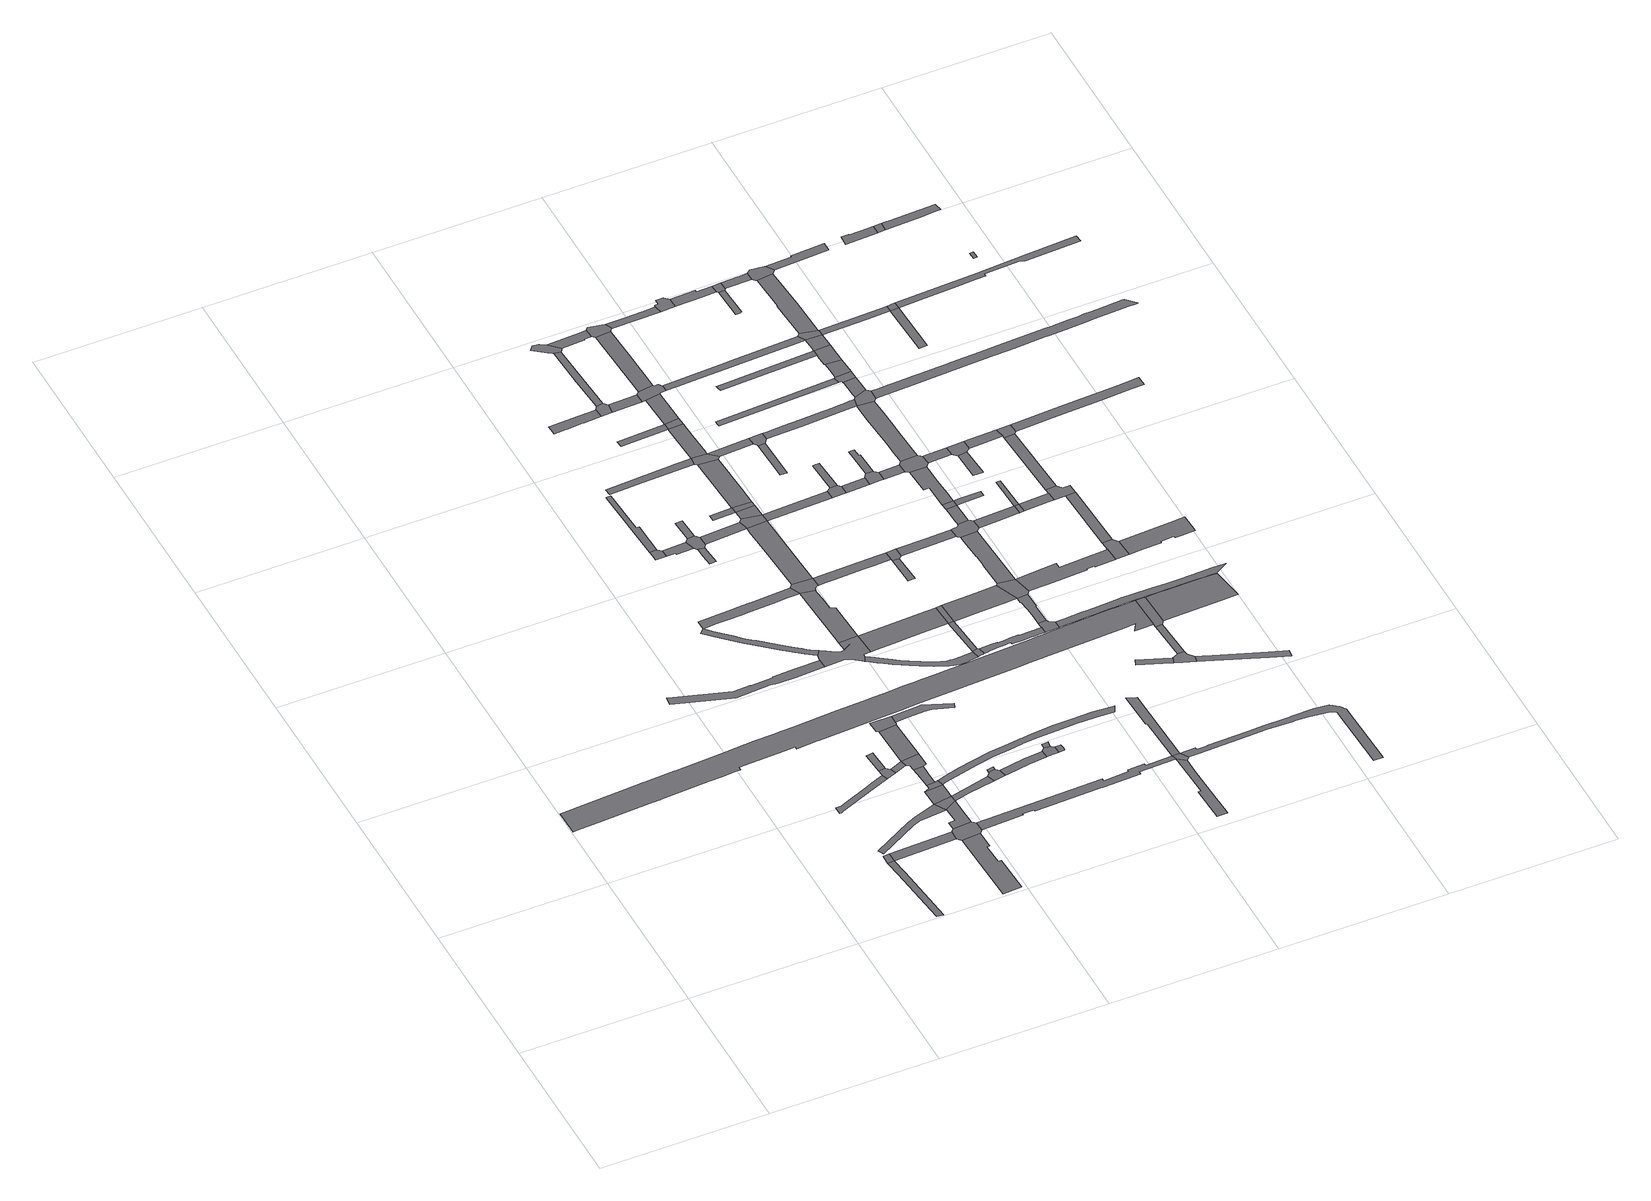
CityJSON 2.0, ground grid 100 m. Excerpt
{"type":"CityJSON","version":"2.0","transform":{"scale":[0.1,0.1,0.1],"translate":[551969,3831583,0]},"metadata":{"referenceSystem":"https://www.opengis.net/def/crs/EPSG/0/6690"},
"CityObjects":{
"road1":{"type":"Road","attributes":{"RoadStructureAttribute.sectionType":"1"},"geometry":[{"type":"MultiSurface","lod":"1","boundaries":[[[0,1,2,3,4,5,6]]]}]},
"road2":{"type":"Road","geometry":[{"type":"MultiSurface","lod":"1","boundaries":[[[7,8,2,1]]]}]},
"road3":{"type":"Road","attributes":{"RoadStructureAttribute.sectionType":"1"},"geometry":[{"type":"MultiSurface","lod":"1","boundaries":[[[9,7,1,10]]]}]},
"road4":{"type":"Road","attributes":{"RoadStructureAttribute.sectionType":"1"},"geometry":[{"type":"MultiSurface","lod":"1","boundaries":[[[11,12,13,14,15,16,17,18,19,20,21,22]]]}]},
"road5":{"type":"Road","attributes":{"RoadStructureAttribute.sectionType":"1"},"geometry":[{"type":"MultiSurface","lod":"1","boundaries":[[[23,24,25,26,27,28,29,30,31,32,33,34,35,36,37]]]}]},
"road6":{"type":"Road","attributes":{"RoadStructureAttribute.sectionType":"1"},"geometry":[{"type":"MultiSurface","lod":"1","boundaries":[[[38,39,40,41,42,43,44,45,46,47,48,49,50,51,52,53,54]]]}]},
"road7":{"type":"Road","attributes":{"RoadStructureAttribute.sectionType":"1"},"geometry":[{"type":"MultiSurface","lod":"1","boundaries":[[[55,56,57,58,59,60,61,62]]]}]},
"road8":{"type":"Road","geometry":[{"type":"MultiSurface","lod":"1","boundaries":[[[63,64,65,66,11,22,67,68]]]}]},
"road9":{"type":"Road","geometry":[{"type":"MultiSurface","lod":"1","boundaries":[[[69,70,71,72,9,10,73,74,60,59,75,76,77]]]}]},
"road10":{"type":"Road","geometry":[{"type":"MultiSurface","lod":"1","boundaries":[[[78,79,80,65,64]]]}]},
"road11":{"type":"Road","attributes":{"RoadStructureAttribute.sectionType":"1"},"geometry":[{"type":"MultiSurface","lod":"1","boundaries":[[[81,82,37,83,84,85,86,70,69]]]}]},
"road12":{"type":"Road","geometry":[{"type":"MultiSurface","lod":"1","boundaries":[[[87,23,37,82]]]}]},
"road13":{"type":"Road","attributes":{"RoadStructureAttribute.sectionType":"1"},"geometry":[{"type":"MultiSurface","lod":"1","boundaries":[[[88,68,67,89]]]}]},
"road14":{"type":"Road","attributes":{"RoadStructureAttribute.sectionType":"1"},"geometry":[{"type":"MultiSurface","lod":"1","boundaries":[[[90,91,92,93,23,87]]]}]},
"road15":{"type":"Road","geometry":[{"type":"MultiSurface","lod":"1","boundaries":[[[94,95,96,97,98,92,91]]]}]},
"road16":{"type":"Road","attributes":{"RoadStructureAttribute.sectionType":"1"},"geometry":[{"type":"MultiSurface","lod":"1","boundaries":[[[99,100,101,102,97,96]]]}]},
"road17":{"type":"Road","geometry":[{"type":"MultiSurface","lod":"1","boundaries":[[[103,104,105,88,89,106,107,101,100]]]}]},
"road18":{"type":"Road","attributes":{"function":"3","RoadStructureAttribute.sectionType":"1"},"geometry":[{"type":"MultiSurface","lod":"1","boundaries":[[[108,109,110,111,112,113,114,115,116,117,118,119,120,121,122,123,124,125,126,127,128,129,130,131,132,133,134,135,136,137,138,139,140,141,142,143,144,145,146,147,148,149,150,151,152,153,154,155,156,157,158,159,160,161,162,163,164,165,166,167,168,169,170,171,172,173,174,175,176,177,178,179,180,181,182,183,184,185,186,187,188,189,190,191,192]]]}]},
"road19":{"type":"Road","attributes":{"RoadStructureAttribute.sectionType":"1"},"geometry":[{"type":"MultiSurface","lod":"1","boundaries":[[[193,194,195,196,197,198,199,200,201,202,203,204,205,206,207,208,209,210,211,212,213,214,215,216,217]]]}]},
"road20":{"type":"Road","attributes":{"RoadStructureAttribute.sectionType":"1"},"geometry":[{"type":"MultiSurface","lod":"1","boundaries":[[[218,219,88,105]]]}]},
"road21":{"type":"Road","geometry":[{"type":"MultiSurface","lod":"1","boundaries":[[[220,221,222,219,218,223,224,225]]]}]},
"road22":{"type":"Road","geometry":[{"type":"MultiSurface","lod":"1","boundaries":[[[226,227,228,229,230,231]]]}]},
"road23":{"type":"Road","attributes":{"RoadStructureAttribute.sectionType":"1"},"geometry":[{"type":"MultiSurface","lod":"1","boundaries":[[[232,233,87,82,234,235,236]]]}]},
"road24":{"type":"Road","attributes":{"RoadStructureAttribute.sectionType":"1"},"geometry":[{"type":"MultiSurface","lod":"1","boundaries":[[[237,238,239,240,241,227,226]]]}]},
"road25":{"type":"Road","attributes":{"RoadStructureAttribute.sectionType":"1"},"geometry":[{"type":"MultiSurface","lod":"1","boundaries":[[[242,243,244,245,246,247,209,248,249,250,251,252,253,254,255]]]}]},
"road26":{"type":"Road","attributes":{"RoadStructureAttribute.sectionType":"1"},"geometry":[{"type":"MultiSurface","lod":"1","boundaries":[[[256,231,230,257,258,259,260,261]]]}]},
"road27":{"type":"Road","attributes":{"RoadStructureAttribute.sectionType":"1"},"geometry":[{"type":"MultiSurface","lod":"1","boundaries":[[[262,263,264,232,236,265,266]]]}]},
"road28":{"type":"Road","geometry":[{"type":"MultiSurface","lod":"1","boundaries":[[[267,268,269,263,262]]]}]},
"road29":{"type":"Road","geometry":[{"type":"MultiSurface","lod":"1","boundaries":[[[270,271,272,273,274,275,276]]]}]},
"road30":{"type":"Road","geometry":[{"type":"MultiSurface","lod":"1","boundaries":[[[277,278,279,280,281,282,283,284,285,286,217,216,54,53,287,288,289,290,291,292,293]]]}]},
"road31":{"type":"Road","geometry":[{"type":"MultiSurface","lod":"1","boundaries":[[[294,295,256,261,270,276,296,297]]]}]},
"road32":{"type":"Road","attributes":{"RoadStructureAttribute.sectionType":"1"},"geometry":[{"type":"MultiSurface","lod":"1","boundaries":[[[298,299,300,301,302,303,304,305,225,224]]]}]},
"road33":{"type":"Road","geometry":[{"type":"MultiSurface","lod":"1","boundaries":[[[306,307,295,294]]]}]},
"road34":{"type":"Road","attributes":{"RoadStructureAttribute.sectionType":"1"},"geometry":[{"type":"MultiSurface","lod":"1","boundaries":[[[308,309,266,265,310,311,312]]]}]},
"road35":{"type":"Road","attributes":{"RoadStructureAttribute.sectionType":"1"},"geometry":[{"type":"MultiSurface","lod":"1","boundaries":[[[255,313,314,278,277,315,316,317,318,319,320,321,322,323,324]]]}]},
"road36":{"type":"Road","attributes":{"RoadStructureAttribute.sectionType":"1"},"geometry":[{"type":"MultiSurface","lod":"1","boundaries":[[[325,297,296,326]]]}]},
"road37":{"type":"Road","attributes":{"RoadStructureAttribute.sectionType":"1"},"geometry":[{"type":"MultiSurface","lod":"1","boundaries":[[[327,328,329,330,331,332,333,334,335,336,337]]]}]},
"road38":{"type":"Road","attributes":{"RoadStructureAttribute.sectionType":"1"},"geometry":[{"type":"MultiSurface","lod":"1","boundaries":[[[338,339,340,341,342,343,344,345,346,347,348]]]}]},
"road39":{"type":"Road","attributes":{"RoadStructureAttribute.sectionType":"1"},"geometry":[{"type":"MultiSurface","lod":"1","boundaries":[[[349,350,351,352,353,354,355,356,77,76,357,358,359,360,361,362,363,364,365,366,367]]]}]},
"road40":{"type":"Road","geometry":[{"type":"MultiSurface","lod":"1","boundaries":[[[368,369,242,255,324,370,371,372,373,374,375,376,377,378,379,380,381,382,383,384]]]}]},
"road41":{"type":"Road","attributes":{"RoadStructureAttribute.sectionType":"1"},"geometry":[{"type":"MultiSurface","lod":"1","boundaries":[[[385,386,387,388,389,390,391,392,393,394,395,396,397,398,399,400,401,402,403,404,405,406,407,408,409,410,411,412,413,414,415,416,417,418,419,94,91]]]}]},
"road42":{"type":"Road","geometry":[{"type":"MultiSurface","lod":"1","boundaries":[[[420,421,422,423]]]}]},
"road43":{"type":"Road","attributes":{"RoadStructureAttribute.sectionType":"1"},"geometry":[{"type":"MultiSurface","lod":"1","boundaries":[[[424,425,426,427,428,326,429,430,431,432,433,368,384]]]}]},
"road44":{"type":"Road","attributes":{"RoadStructureAttribute.sectionType":"1"},"geometry":[{"type":"MultiSurface","lod":"1","boundaries":[[[434,435,436,437,438,439,440,441,442,443,444,445,446,447,448,449,450,451,452,453,454,455,456,457,458,459,291,290,460,461,462,463,464,465,466,467,468,469,470,471,472,473,474,475,476,477,478,479,480,481,482,483,484,485,486,487,488,489]]]}]},
"road45":{"type":"Road","attributes":{"RoadStructureAttribute.sectionType":"1"},"geometry":[{"type":"MultiSurface","lod":"1","boundaries":[[[490,308,312,491,492,493,494,495]]]}]},
"road46":{"type":"Road","geometry":[{"type":"MultiSurface","lod":"1","boundaries":[[[496,497,498,499,500,490,495]]]}]},
"road47":{"type":"Road","geometry":[{"type":"MultiSurface","lod":"1","boundaries":[[[501,502,327,337,503,504]]]}]},
"road48":{"type":"Road","geometry":[{"type":"MultiSurface","lod":"1","boundaries":[[[505,325,326,428,506,507]]]}]},
"road49":{"type":"Road","attributes":{"RoadStructureAttribute.sectionType":"1"},"geometry":[{"type":"MultiSurface","lod":"1","boundaries":[[[508,509,510,493,492]]]}]},
"road50":{"type":"Road","attributes":{"RoadStructureAttribute.sectionType":"1"},"geometry":[{"type":"MultiSurface","lod":"1","boundaries":[[[511,512,513,514]]]}]},
"road51":{"type":"Road","attributes":{"RoadStructureAttribute.sectionType":"1"},"geometry":[{"type":"MultiSurface","lod":"1","boundaries":[[[515,516,517,518,277,293,519,520,521,522,523]]]}]},
"road52":{"type":"Road","attributes":{"RoadStructureAttribute.sectionType":"1"},"geometry":[{"type":"MultiSurface","lod":"1","boundaries":[[[524,423,505,507]]]}]},
"road53":{"type":"Road","geometry":[{"type":"MultiSurface","lod":"1","boundaries":[[[420,423,524,525]]]}]},
"road54":{"type":"Road","attributes":{"RoadStructureAttribute.sectionType":"1"},"geometry":[{"type":"MultiSurface","lod":"1","boundaries":[[[526,527,528,529,502,501,530,531,532]]]}]},
"road55":{"type":"Road","attributes":{"RoadStructureAttribute.sectionType":"1"},"geometry":[{"type":"MultiSurface","lod":"1","boundaries":[[[533,420,525,534,535]]]}]},
"road56":{"type":"Road","geometry":[{"type":"MultiSurface","lod":"1","boundaries":[[[536,537,538,539,526,532,540,541,542,543,544]]]}]},
"road57":{"type":"Road","attributes":{"RoadStructureAttribute.sectionType":"1"},"geometry":[{"type":"MultiSurface","lod":"1","boundaries":[[[545,504,503,546,547]]]}]},
"road58":{"type":"Road","attributes":{"RoadStructureAttribute.sectionType":"1"},"geometry":[{"type":"MultiSurface","lod":"1","boundaries":[[[548,549,384,383,550,551,552,553,554,555,556,557,558,559,560]]]}]},
"road59":{"type":"Road","geometry":[{"type":"MultiSurface","lod":"1","boundaries":[[[338,348,533,535,561,562,563]]]}]},
"road60":{"type":"Road","attributes":{"RoadStructureAttribute.sectionType":"1"},"geometry":[{"type":"MultiSurface","lod":"1","boundaries":[[[564,565,566,514,567,338,563]]]}]},
"road61":{"type":"Road","geometry":[{"type":"MultiSurface","lod":"1","boundaries":[[[568,569,570,489,488,571,572,573,574,575]]]}]},
"road62":{"type":"Road","geometry":[{"type":"MultiSurface","lod":"1","boundaries":[[[576,511,514,566]]]}]},
"road63":{"type":"Road","attributes":{"RoadStructureAttribute.sectionType":"1"},"geometry":[{"type":"MultiSurface","lod":"1","boundaries":[[[577,578,570,569]]]}]},
"road64":{"type":"Road","attributes":{"RoadStructureAttribute.sectionType":"1"},"geometry":[{"type":"MultiSurface","lod":"1","boundaries":[[[579,580,542,541,581,582,583,584,585]]]}]},
"road65":{"type":"Road","attributes":{"RoadStructureAttribute.sectionType":"1"},"geometry":[{"type":"MultiSurface","lod":"1","boundaries":[[[586,587,511,576]]]}]},
"road66":{"type":"Road","attributes":{"RoadStructureAttribute.sectionType":"1"},"geometry":[{"type":"MultiSurface","lod":"1","boundaries":[[[588,589,506,428,590]]]}]},
"road67":{"type":"Road","geometry":[{"type":"MultiSurface","lod":"1","boundaries":[[[591,515,523,578,577]]]}]},
"road68":{"type":"Road","geometry":[{"type":"MultiSurface","lod":"1","boundaries":[[[592,593,594,595,596,597,545,547,587,586,598,599,600,601]]]}]},
"road69":{"type":"Road","attributes":{"RoadStructureAttribute.sectionType":"1"},"geometry":[{"type":"MultiSurface","lod":"1","boundaries":[[[602,603,604,605,563,562,606,607,608]]]}]},
"road70":{"type":"Road","attributes":{"RoadStructureAttribute.sectionType":"1"},"geometry":[{"type":"MultiSurface","lod":"1","boundaries":[[[609,610,611,612,613,596,595]]]}]},
"road71":{"type":"Road","geometry":[{"type":"MultiSurface","lod":"1","boundaries":[[[614,615,616,617,618,619,620]]]}]},
"road72":{"type":"Road","attributes":{"RoadStructureAttribute.sectionType":"1"},"geometry":[{"type":"MultiSurface","lod":"1","boundaries":[[[366,621,622,623,624,625,626,627,628,629,630,631]]]}]},
"road73":{"type":"Road","geometry":[{"type":"MultiSurface","lod":"1","boundaries":[[[632,548,560,614,620,633]]]}]},
"road74":{"type":"Road","attributes":{"RoadStructureAttribute.sectionType":"1"},"geometry":[{"type":"MultiSurface","lod":"1","boundaries":[[[634,635,636,637,638,639,640,641,575,574,642,643,644,645,646,647,648,649,650,651,652,653,654,655,656,657,658,659,660,661]]]}]},
"road75":{"type":"Road","geometry":[{"type":"MultiSurface","lod":"1","boundaries":[[[662,663,579,585,613,612,664,665,666,667,668]]]}]},
"road76":{"type":"Road","attributes":{"RoadStructureAttribute.sectionType":"1"},"geometry":[{"type":"MultiSurface","lod":"1","boundaries":[[[669,670,671,672,673,674]]]}]},
"road77":{"type":"Road","geometry":[{"type":"MultiSurface","lod":"1","boundaries":[[[675,367,366,631,676]]]}]},
"road78":{"type":"Road","geometry":[{"type":"MultiSurface","lod":"1","boundaries":[[[677,678,602,608,679,674,673,680]]]}]},
"road79":{"type":"Road","attributes":{"RoadStructureAttribute.sectionType":"1"},"geometry":[{"type":"MultiSurface","lod":"1","boundaries":[[[681,682,591,577,683,684,685,686,687,688,689]]]}]},
"road80":{"type":"Road","geometry":[{"type":"MultiSurface","lod":"1","boundaries":[[[690,691,588,590,692,693,694]]]}]},
"road81":{"type":"Road","attributes":{"RoadStructureAttribute.sectionType":"1"},"geometry":[{"type":"MultiSurface","lod":"1","boundaries":[[[695,696,697,698,699,367,675]]]}]},
"road82":{"type":"Road","geometry":[{"type":"MultiSurface","lod":"1","boundaries":[[[700,701,702,691,690]]]}]},
"road83":{"type":"Road","attributes":{"RoadStructureAttribute.sectionType":"1"},"geometry":[{"type":"MultiSurface","lod":"1","boundaries":[[[703,704,705,632,633,706]]]}]},
"road84":{"type":"Road","attributes":{"RoadStructureAttribute.sectionType":"1"},"geometry":[{"type":"MultiSurface","lod":"1","boundaries":[[[707,694,693,708]]]}]},
"road85":{"type":"Road","attributes":{"RoadStructureAttribute.sectionType":"1"},"geometry":[{"type":"MultiSurface","lod":"1","boundaries":[[[709,710,711,712,668,667,713]]]}]},
"road86":{"type":"Road","geometry":[{"type":"MultiSurface","lod":"1","boundaries":[[[714,715,716,717,718,719,661,660,720,721,722,723]]]}]},
"road87":{"type":"Road","attributes":{"RoadStructureAttribute.sectionType":"1"},"geometry":[{"type":"MultiSurface","lod":"1","boundaries":[[[724,725,726,689,727,728,729,730,731,718,717]]]}]},
"road88":{"type":"Road","geometry":[{"type":"MultiSurface","lod":"1","boundaries":[[[732,733,681,689,726,734,735,736,737]]]}]},
"road89":{"type":"Road","geometry":[{"type":"MultiSurface","lod":"1","boundaries":[[[738,707,708,739,740,741,742,743]]]}]},
"road90":{"type":"Road","attributes":{"RoadStructureAttribute.sectionType":"1"},"geometry":[{"type":"MultiSurface","lod":"1","boundaries":[[[744,745,746,747,748]]]}]},
"road91":{"type":"Road","attributes":{"RoadStructureAttribute.sectionType":"1"},"geometry":[{"type":"MultiSurface","lod":"1","boundaries":[[[749,750,751,752,753,754,755,756,732,737]]]}]},
"road92":{"type":"Road","geometry":[{"type":"MultiSurface","lod":"1","boundaries":[[[757,758,759,760,761,762,738,743]]]}]},
"road93":{"type":"Road","attributes":{"RoadStructureAttribute.sectionType":"1"},"geometry":[{"type":"MultiSurface","lod":"1","boundaries":[[[763,764,765,766,767,768,601,600,769,770,771,772,773,774]]]}]},
"road94":{"type":"Road","attributes":{"RoadStructureAttribute.sectionType":"1"},"geometry":[{"type":"MultiSurface","lod":"1","boundaries":[[[775,776,777,778,779,780,781,782,783,784,785,677,680,786,787,788,789]]]}]},
"road95":{"type":"Road","geometry":[{"type":"MultiSurface","lod":"1","boundaries":[[[790,791,792,793,709,713,794,795]]]}]},
"road96":{"type":"Road","geometry":[{"type":"MultiSurface","lod":"1","boundaries":[[[796,797,798,799,800,801,802,803,804,805,806,807,808,809,810,811,812,703,706,813,814,750,749,815,816,817]]]}]},
"road97":{"type":"Road","attributes":{"RoadStructureAttribute.sectionType":"1"},"geometry":[{"type":"MultiSurface","lod":"1","boundaries":[[[818,742,741,819]]]}]},
"road98":{"type":"Road","attributes":{"RoadStructureAttribute.sectionType":"1"},"geometry":[{"type":"MultiSurface","lod":"1","boundaries":[[[820,821,822,823,824,825,826,800,799]]]}]},
"road99":{"type":"Road","attributes":{"RoadStructureAttribute.sectionType":"1"},"geometry":[{"type":"MultiSurface","lod":"1","boundaries":[[[827,828,829,830,831]]]}]},
"road100":{"type":"Road","attributes":{"RoadStructureAttribute.sectionType":"1"},"geometry":[{"type":"MultiSurface","lod":"1","boundaries":[[[832,833,834,835,836,837]]]}]},
"road101":{"type":"Road","attributes":{"RoadStructureAttribute.sectionType":"1"},"geometry":[{"type":"MultiSurface","lod":"1","boundaries":[[[838,839,840,841,842,843,844,845,846,847,848,849,850,675,676,851,852,853,854,855,856,857,858,859,860]]]}]},
"road102":{"type":"Road","geometry":[{"type":"MultiSurface","lod":"1","boundaries":[[[861,862,822,821]]]}]},
"road103":{"type":"Road","attributes":{"RoadStructureAttribute.sectionType":"1"},"geometry":[{"type":"MultiSurface","lod":"1","boundaries":[[[863,864,865,866,867,868,869,870,871,862,861]]]}]},
"road104":{"type":"Road","geometry":[{"type":"MultiSurface","lod":"1","boundaries":[[[872,873,874,875,876,818,819,877,867,866,878,879,880]]]}]},
"road105":{"type":"Road","attributes":{"RoadStructureAttribute.sectionType":"1"},"geometry":[{"type":"MultiSurface","lod":"1","boundaries":[[[881,882,795,794,883,884,885,886]]]}]},
"road106":{"type":"Road","geometry":[{"type":"MultiSurface","lod":"1","boundaries":[[[887,888,889,890,891,861,821]]]}]},
"road107":{"type":"Road","geometry":[{"type":"MultiSurface","lod":"1","boundaries":[[[892,893,894,831,830,895,896,897]]]}]},
"road108":{"type":"Road","attributes":{"RoadStructureAttribute.sectionType":"1"},"geometry":[{"type":"MultiSurface","lod":"1","boundaries":[[[898,899,900,901,902,903,737,736,904,905,906,907,908,909,910]]]}]},
"road109":{"type":"Road","attributes":{"RoadStructureAttribute.sectionType":"1"},"geometry":[{"type":"MultiSurface","lod":"1","boundaries":[[[911,912,817,816,913,914,915]]]}]},
"road110":{"type":"Road","attributes":{"RoadStructureAttribute.sectionType":"1"},"geometry":[{"type":"MultiSurface","lod":"1","boundaries":[[[789,916,917,918,919,920,921,874,873,922,923,924,925,926,927]]]}]},
"road111":{"type":"Road","attributes":{"RoadStructureAttribute.sectionType":"1"},"geometry":[{"type":"MultiSurface","lod":"1","boundaries":[[[928,929,894,893]]]}]},
"road112":{"type":"Road","geometry":[{"type":"MultiSurface","lod":"1","boundaries":[[[930,931,932,933,934,935]]]}]},
"road113":{"type":"Road","attributes":{"RoadStructureAttribute.sectionType":"1"},"geometry":[{"type":"MultiSurface","lod":"1","boundaries":[[[936,880,879,937]]]}]},
"road114":{"type":"Road","geometry":[{"type":"MultiSurface","lod":"1","boundaries":[[[938,939,775,789,927,940,941,942]]]}]},
"road115":{"type":"Road","geometry":[{"type":"MultiSurface","lod":"1","boundaries":[[[943,944,146,145,929,928,945]]]}]},
"road116":{"type":"Road","geometry":[{"type":"MultiSurface","lod":"1","boundaries":[[[946,947,948,886,885,935,934,949]]]}]},
"road117":{"type":"Road","attributes":{"RoadStructureAttribute.sectionType":"1"},"geometry":[{"type":"MultiSurface","lod":"1","boundaries":[[[950,951,952,953,954,939,938]]]}]},
"road118":{"type":"Road","geometry":[{"type":"MultiSurface","lod":"1","boundaries":[[[955,911,915,956]]]}]},
"road119":{"type":"Road","geometry":[{"type":"MultiSurface","lod":"1","boundaries":[[[957,958,744,748,959,960,961,951,950]]]}]},
"road120":{"type":"Road","attributes":{"RoadStructureAttribute.sectionType":"1"},"geometry":[{"type":"MultiSurface","lod":"1","boundaries":[[[962,963,964,958,957,965]]]}]},
"road121":{"type":"Road","attributes":{"RoadStructureAttribute.sectionType":"1"},"geometry":[{"type":"MultiSurface","lod":"1","boundaries":[[[966,967,968,969,970,971,972,973,974,975,976,977,978,979,980,981,982,723,722,983,984,985,986,987,988,989,990,991,992,993,994,995,996,997,998,999,1000,1001,1002,1003,1004,1005,1006,1007,1008]]]}]},
"road122":{"type":"Road","geometry":[{"type":"MultiSurface","lod":"1","boundaries":[[[1009,1010,1011,911,955]]]}]},
"road123":{"type":"Road","geometry":[{"type":"MultiSurface","lod":"1","boundaries":[[[1012,1013,1014,1015,1016,1017]]]}]},
"road124":{"type":"Road","geometry":[{"type":"MultiSurface","lod":"1","boundaries":[[[1018,832,837,1019,1020,962,965]]]}]},
"road125":{"type":"Road","geometry":[{"type":"MultiSurface","lod":"1","boundaries":[[[1021,936,937,1017,1016,1022]]]}]},
"road126":{"type":"Road","attributes":{"RoadStructureAttribute.sectionType":"1"},"geometry":[{"type":"MultiSurface","lod":"1","boundaries":[[[774,1023,832,1018,1024]]]}]},
"road127":{"type":"Road","attributes":{"RoadStructureAttribute.sectionType":"1"},"geometry":[{"type":"MultiSurface","lod":"1","boundaries":[[[1025,1026,946,949,1027,1028,1029]]]}]},
"road128":{"type":"Road","geometry":[{"type":"MultiSurface","lod":"1","boundaries":[[[1030,1031,763,774,1024,1032]]]}]},
"road129":{"type":"Road","attributes":{"RoadStructureAttribute.sectionType":"1"},"geometry":[{"type":"MultiSurface","lod":"1","boundaries":[[[1033,1034,1035,1036,955,956,1037,1038]]]}]},
"road130":{"type":"Road","attributes":{"RoadStructureAttribute.sectionType":"1"},"geometry":[{"type":"MultiSurface","lod":"1","boundaries":[[[1039,1040,1041,1042,1043,897,896,1044,1045,1046,1047,1048]]]}]},
"road131":{"type":"Road","attributes":{"RoadStructureAttribute.sectionType":"1"},"geometry":[{"type":"MultiSurface","lod":"1","boundaries":[[[1049,1050,1051,1052,1053,1054,1030,1032]]]}]},
"road132":{"type":"Road","geometry":[{"type":"MultiSurface","lod":"1","boundaries":[[[1055,1056,1057,1058,910,909,1059,1060,1061]]]}]},
"road133":{"type":"Road","attributes":{"RoadStructureAttribute.sectionType":"1"},"geometry":[{"type":"MultiSurface","lod":"1","boundaries":[[[1062,1063,1064,1065,1066,1067,1068,1069,943,945,1070,1071,1072,1073,1074]]]}]},
"road134":{"type":"Road","attributes":{"RoadStructureAttribute.sectionType":"1"},"geometry":[{"type":"MultiSurface","lod":"1","boundaries":[[[1075,1021,1022,1076,1077,1078,1079]]]}]},
"road135":{"type":"Road","attributes":{"RoadStructureAttribute.sectionType":"1"},"geometry":[{"type":"MultiSurface","lod":"1","boundaries":[[[1080,1081,1057,1056]]]}]},
"road136":{"type":"Road","geometry":[{"type":"MultiSurface","lod":"1","boundaries":[[[1082,1083,1029,1028,1084,1052,1051,1085,1086,1087,1088]]]}]},
"road137":{"type":"Road","geometry":[{"type":"MultiSurface","lod":"1","boundaries":[[[1089,1090,1091,1092,1093,1094,1095,1096,1033,1038,1097,1098,1081,1080]]]}]},
"road138":{"type":"Road","attributes":{"RoadStructureAttribute.sectionType":"1"},"geometry":[{"type":"MultiSurface","lod":"1","boundaries":[[[1099,1100,1096,1095]]]}]},
"road139":{"type":"Road","attributes":{"RoadStructureAttribute.sectionType":"1"},"geometry":[{"type":"MultiSurface","lod":"1","boundaries":[[[1101,1102,1032,1024,1103,1104]]]}]},
"road140":{"type":"Road","geometry":[{"type":"MultiSurface","lod":"1","boundaries":[[[1105,1075,1079,1100,1099,1106]]]}]},
"road141":{"type":"Road","attributes":{"RoadStructureAttribute.sectionType":"1"},"geometry":[{"type":"MultiSurface","lod":"1","boundaries":[[[1107,1108,1061,1060,1109,1110,1111,1112,1113,1114,1115,1116]]]}]},
"road142":{"type":"Road","attributes":{"RoadStructureAttribute.sectionType":"1"},"geometry":[{"type":"MultiSurface","lod":"1","boundaries":[[[1117,1118,1119,1087,1086,1120]]]}]},
"road143":{"type":"Road","attributes":{"RoadStructureAttribute.sectionType":"1"},"geometry":[{"type":"MultiSurface","lod":"1","boundaries":[[[1104,1121,1122,1123,1124]]]}]},
"road144":{"type":"Road","geometry":[{"type":"MultiSurface","lod":"1","boundaries":[[[1125,1101,1104,1124]]]}]},
"road145":{"type":"Road","attributes":{"RoadStructureAttribute.sectionType":"1"},"geometry":[{"type":"MultiSurface","lod":"1","boundaries":[[[1126,1127,1128,1105,1106,1129,1130,1131,1132,1133,1134]]]}]},
"road146":{"type":"Road","attributes":{"RoadStructureAttribute.sectionType":"1"},"geometry":[{"type":"MultiSurface","lod":"1","boundaries":[[[1135,1136,1137,1138,1139,1140,1141,1142,1143,1144,1145,1146,1147,1148,1149,1150,1151,1152,1153,1154,1155,1156,1157,1158,1159,1160,942,941,1161,1162,1163,1164,1165,1166,1167,1168,1169,1170,1171,1172,1173,1174,1175,1176,1177,1178,1179]]]}]},
"road147":{"type":"Road","attributes":{"RoadStructureAttribute.sectionType":"1"},"geometry":[{"type":"MultiSurface","lod":"1","boundaries":[[[1180,1181,1182,1183,1184,1185,1186]]]}]},
"road148":{"type":"Road","geometry":[{"type":"MultiSurface","lod":"1","boundaries":[[[1187,1186,1185,1188]]]}]},
"road149":{"type":"Road","attributes":{"RoadStructureAttribute.sectionType":"1"},"geometry":[{"type":"MultiSurface","lod":"1","boundaries":[[[1189,1190,1191,1187,1188,1192,1193,1194,1195]]]}]},
"road150":{"type":"Road","attributes":{"RoadStructureAttribute.sectionType":"1"},"geometry":[{"type":"MultiSurface","lod":"1","boundaries":[[[1196,1197,1198,1199,1125,1124,1200,1201,1202,1203,1204,1205,1206,1207]]]}]},
"road151":{"type":"Road","geometry":[{"type":"MultiSurface","lod":"1","boundaries":[[[1208,1209,1210,1211]]]}]}
},
"vertices":[
[1464,401,0],[1453,503,0],[1412,501,0],[1424,397,0],[1468,18,0],[1469,11,0],[1508,8,0],
[1451,562,0],[1414,561,0],
[1825,575,0],[1824,515,0],
[1682,1134,0],[1603,1103,0],[1584,1095,0],[1580,1093,0],[1408,1024,0],[1386,1010,0],[1349,1009,0],[1350,962,0],[1361,963,0],[1378,969,0],[1561,1043,0],[1696,1098,0],
[1834,808,0],[1701,765,0],[1698,764,0],[1696,764,0],[1649,743,0],[1409,610,0],[1417,592,0],[1425,575,0],[1426,576,0],[1666,709,0],[1705,726,0],[1710,727,0],[1843,739,0],[1865,742,0],[1873,743,0],
[1632,2087,0],[1489,2080,0],[1484,2076,0],[1352,2069,0],[1352,2072,0],[1253,2067,0],[917,2173,0],[909,2175,0],[902,2123,0],[1243,2016,0],[1449,2030,0],[1479,2024,0],[1501,2023,0],[1600,2024,0],[1722,2030,0],[1772,2033,0],[1770,2090,0],
[1966,262,0],[1949,261,0],[1944,390,0],[1960,391,0],[1957,499,0],[1847,493,0],[1864,20,0],[1974,26,0],
[1742,1159,0],[1721,1176,0],[1680,1173,0],[1682,1141,0],[1757,1122,0],[1743,1158,0],
[1952,602,0],[1844,594,0],[1838,588,0],[1834,584,0],[1834,505,0],[1839,500,0],[1961,504,0],[1976,521,0],[1974,583,0],
[1713,1313,0],[1693,1311,0],[1673,1310,0],
[1948,705,0],[1946,786,0],[1874,741,0],[1876,739,0],[1880,650,0],[1841,648,0],
[1944,828,0],
[1822,1189,0],[1828,1150,0],
[1942,871,0],[1940,930,0],[1830,921,0],[1834,816,0],
[1931,970,0],[1911,964,0],[1911,965,0],[1862,963,0],[1863,934,0],
[1910,1049,0],[1909,1104,0],[1853,1102,0],[1859,1034,0],
[1911,1105,0],[1933,1113,0],[1930,1202,0],[1829,1150,0],[1850,1143,0],
[30,1443,0],[163,1450,0],[498,1469,0],[500,1469,0],[509,1469,0],[524,1470,0],[535,1471,0],[538,1471,0],[831,1488,0],[838,1488,0],[907,1492,0],[993,1497,0],[1022,1499,0],[1022,1519,0],[1331,1534,0],[1361,1536,0],[1362,1518,0],[1488,1526,0],[1500,1527,0],[1696,1537,0],[1881,1547,0],[1992,1552,0],[2011,1553,0],[2091,1558,0],[2703,1590,0],[2773,1593,0],[2988,1605,0],[3353,1624,0],[3369,1625,0],[3396,1626,0],[3400,1627,0],[3413,1627,0],[3407,1617,0],[3397,1602,0],[3382,1577,0],[3445,1579,0],[3467,1580,0],[3494,1581,0],[3486,1791,0],[3440,1790,0],[3391,1788,0],[3334,1787,0],[3292,1784,0],[3243,1782,0],[3198,1780,0],[3146,1777,0],[3109,1775,0],[3065,1773,0],[3045,1771,0],[2977,1766,0],[2933,1763,0],[2908,1762,0],[2820,1754,0],[2752,1752,0],[2748,1752,0],[2673,1748,0],[2659,1747,0],[2582,1743,0],[2558,1742,0],[2471,1736,0],[2410,1734,0],[2345,1730,0],[2271,1726,0],[2202,1723,0],[2148,1720,0],[2093,1718,0],[2038,1715,0],[1993,1712,0],[1959,1710,0],[1910,1707,0],[1845,1704,0],[1686,1695,0],[1422,1681,0],[1353,1677,0],[1299,1675,0],[1185,1669,0],[1074,1663,0],[981,1657,0],[713,1641,0],[703,1641,0],[525,1631,0],[513,1630,0],[490,1629,0],[8,1600,0],[11,1443,0],
[1775,2177,0],[1743,2198,0],[1725,2215,0],[1692,2242,0],[1655,2273,0],[1620,2302,0],[1588,2329,0],[1566,2348,0],[1532,2376,0],[1524,2382,0],[1500,2403,0],[1476,2424,0],[1440,2459,0],[1402,2496,0],[1356,2541,0],[1322,2578,0],[1320,2581,0],[1290,2553,0],[1375,2470,0],[1465,2382,0],[1513,2342,0],[1614,2258,0],[1719,2170,0],[1778,2130,0],[1799,2163,0],
[1921,1460,0],[1815,1447,0],
[1826,1532,0],[1798,1531,0],[1802,1458,0],[1926,1470,0],[1924,1479,0],[1925,1532,0],
[1361,3245,0],[1320,3243,0],[1321,3217,0],[1322,3177,0],[1386,3178,0],[1384,3225,0],
[2186,887,0],[2088,863,0],[2035,809,0],[2115,825,0],[2203,840,0],
[1354,3447,0],[1338,3446,0],[1323,3733,0],[1296,3731,0],[1296,3730,0],
[1874,2670,0],[1633,2657,0],[1629,2657,0],[1587,2655,0],[1498,2651,0],[1317,2642,0],[1403,2586,0],[1465,2588,0],[1543,2591,0],[1599,2594,0],[1740,2602,0],[1826,2606,0],[1889,2609,0],[1901,2610,0],
[1528,3233,0],[1439,3180,0],[1440,3178,0],[1440,3177,0],[1442,3167,0],[1544,3173,0],
[2244,920,0],[2204,912,0],[2204,909,0],[2271,852,0],[2262,900,0],
[2244,924,0],[2243,941,0],[2203,932,0],
[1559,3156,0],[1560,3150,0],[1563,3091,0],[1567,3024,0],[1607,3027,0],[1603,3093,0],[1600,3149,0],
[2036,2176,0],[1922,2172,0],[1923,2141,0],[1925,2112,0],[1945,2124,0],[2019,2165,0],[1926,2106,0],[1908,2105,0],[1880,2113,0],[1832,2142,0],[1888,2038,0],[1925,2025,0],[1959,2000,0],[1984,1981,0],[2001,2015,0],[2001,2033,0],[2044,2035,0],
[1589,3259,0],[1547,3253,0],[1614,3174,0],[1610,3237,0],
[1977,1486,0],[2100,1489,0],[2142,1487,0],[2261,1450,0],[2271,1477,0],[2107,1542,0],[2096,1541,0],[1973,1532,0],
[1581,3393,0],[1540,3390,0],
[2531,938,0],[2422,927,0],[2288,856,0],[2428,879,0],[2535,889,0],
[1913,2375,0],[1919,2225,0],[2025,2424,0],[1994,2438,0],[1991,2523,0],[1988,2569,0],[1987,2580,0],[1987,2584,0],[1987,2587,0],[1987,2588,0],[1987,2592,0],[1988,2596,0],
[1853,3248,0],[1867,3189,0],
[1542,4375,0],[1534,4374,0],[1443,4370,0],[1259,4361,0],[1262,4302,0],[1335,4305,0],[1336,4305,0],[1438,4310,0],[1444,4310,0],[1458,4311,0],[1545,4315,0],
[1837,3813,0],[1778,3809,0],[1734,3808,0],[1703,3806,0],[1613,3802,0],[1320,3788,0],[1322,3744,0],[1327,3744,0],[1516,3753,0],[1576,3757,0],[1832,3765,0],
[2979,601,0],[2978,616,0],[2913,614,0],[2879,612,0],[2877,597,0],[2727,590,0],[2726,606,0],[2359,595,0],[2224,531,0],[2225,541,0],[2297,543,0],[2297,533,0],[2672,545,0],[2710,546,0],[2927,554,0],[2926,570,0],[2979,572,0],[3148,577,0],[3139,607,0],
[1892,2691,0],[1882,2680,0],[1989,2600,0],[1989,2602,0],[1990,2604,0],[1991,2606,0],[1992,2608,0],[1994,2611,0],[1996,2613,0],[1997,2615,0],[1999,2616,0],[2002,2619,0],[2006,2622,0],[2011,2623,0],[2014,2624,0],[2016,2625,0],[2013,2685,0],
[1949,934,0],[1956,937,0],[1962,939,0],[1968,940,0],[2076,968,0],[2175,992,0],[2275,1010,0],[2377,1024,0],[2459,1036,0],[2465,1037,0],[2472,1038,0],[2560,1046,0],[2677,1052,0],[2782,1055,0],[2902,1054,0],[3012,1050,0],[3022,1072,0],[3031,1092,0],[3032,1093,0],[3023,1093,0],[2904,1102,0],[2784,1100,0],[2677,1097,0],[2562,1088,0],[2467,1078,0],[2464,1077,0],[2458,1076,0],[2454,1076,0],[2375,1066,0],[2277,1053,0],[2170,1032,0],[2073,1011,0],[1983,987,0],[1956,979,0],[1934,971,0],
[1864,3370,0],[1730,3363,0],[1732,3323,0],[1867,3330,0],
[2012,2694,0],[1999,2971,0],[1989,3190,0],[1989,3192,0],[1989,3196,0],[1867,3186,0],[1868,3182,0],[1868,3170,0],[1868,3162,0],[1877,2982,0],
[2522,1799,0],[2432,1794,0],[2406,1793,0],[2399,1794,0],[2393,1794,0],[2390,1793,0],[2388,1793,0],[2385,1793,0],[2381,1794,0],[2376,1795,0],[2369,1797,0],[2363,1800,0],[2349,1805,0],[2327,1814,0],[2308,1823,0],[2285,1833,0],[2271,1841,0],[2249,1852,0],[2229,1862,0],[2208,1874,0],[2195,1882,0],[2174,1895,0],[2155,1908,0],[2121,1932,0],[2082,1959,0],[2044,1985,0],[2009,1963,0],[2023,1954,0],[2038,1943,0],[2071,1921,0],[2109,1896,0],[2148,1871,0],[2186,1848,0],[2231,1823,0],[2266,1805,0],[2300,1788,0],[2328,1775,0],[2354,1764,0],[2374,1757,0],[2383,1754,0],[2384,1753,0],[2391,1752,0],[2398,1750,0],[2412,1746,0],[2423,1744,0],[2426,1743,0],[2428,1743,0],[2432,1742,0],[2441,1742,0],[2450,1741,0],[2457,1740,0],[2468,1740,0],[2480,1742,0],[2492,1745,0],[2544,1754,0],[2535,1801,0],
[2552,960,0],[2561,891,0],[2608,894,0],[2606,941,0],[2589,955,0],[2587,956,0],
[2591,989,0],[2591,991,0],[2571,989,0],[2551,988,0],[2552,964,0],
[1597,4406,0],[1557,4396,0],[1613,4318,0],[1619,4380,0],
[1872,3269,0],[1985,3251,0],[1985,3252,0],
[2644,895,0],[2644,918,0],[2643,941,0],
[1822,4114,0],[1538,4101,0],[1540,4059,0],[1824,4072,0],
[2505,2198,0],[2413,2194,0],[2322,2189,0],[2039,2176,0],[2084,2037,0],[2182,2042,0],[2272,2046,0],[2386,2052,0],[2511,2057,0],
[1981,3335,0],
[1980,3369,0],
[1530,4873,0],[1530,4871,0],[1530,4865,0],[1544,4619,0],[1584,4622,0],[1570,4861,0],[1570,4863,0],
[1846,3754,0],[1974,3481,0],[1961,3745,0],
[1451,4972,0],[1445,4964,0],[1430,4943,0],[1507,4888,0],[1578,4874,0],[1587,4888,0],[1526,4948,0],[1493,4969,0],[1491,4970,0],
[1789,4386,0],[1653,4320,0],[1792,4327,0],
[2452,2701,0],[2407,2699,0],[2018,2625,0],[2020,2625,0],[2025,2626,0],[2035,2626,0],[2046,2626,0],[2051,2626,0],[2056,2627,0],[2111,2629,0],[2293,2635,0],[2346,2637,0],[2454,2641,0],
[1973,3757,0],[1980,3764,0],[1927,3810,0],
[1926,3826,0],[1919,3974,0],[1915,4076,0],[1824,4060,0],
[2570,1810,0],[2565,1811,0],[2535,1805,0],[2557,1757,0],[2573,1760,0],[2576,1760,0],[2583,1762,0],[2574,1808,0],
[1913,4126,0],
[2545,2059,0],[2513,2057,0],
[1763,4958,0],[1724,4956,0],[1726,4895,0],[1726,4902,0],[1727,4902,0],[1765,4904,0],[1768,4904,0],
[1902,4343,0],[1813,4328,0],
[2377,3269,0],[2153,3259,0],[2379,3211,0],
[2539,2200,0],
[1928,4412,0],[1904,4411,0],[1902,4411,0],[1899,4418,0],[1808,4404,0],[1796,4393,0],[1907,4343,0],[1908,4349,0],[1945,4351,0],[1943,4393,0],
[2180,3823,0],[2146,3821,0],[2065,3817,0],[1943,3811,0],[2175,3773,0],[2179,3774,0],[2182,3774,0],
[1887,4691,0],[1887,4693,0],[1878,4888,0],[1878,4895,0],[1785,4887,0],
[2455,2632,0],[2457,2592,0],[2464,2450,0],[2485,2452,0],[2506,2453,0],[2497,2594,0],[2495,2626,0],
[3148,574,0],[3149,559,0],[3160,295,0],[3143,295,0],[3150,77,0],[3212,77,0],[3210,180,0],[3207,208,0],[3200,371,0],[3197,452,0],[3196,543,0],
[2512,2703,0],[2514,2643,0],
[2809,1811,0],[2808,1817,0],[2752,1812,0],[2747,1811,0],[2684,1805,0],[2682,1812,0],[2653,1811,0],[2581,1808,0],[2592,1764,0],[2601,1765,0],[2619,1767,0],[2634,1768,0],[2656,1772,0],[2671,1773,0],[2686,1774,0],[2699,1775,0],[2720,1777,0],[2748,1779,0],[2749,1775,0],[2751,1766,0],[2765,1767,0],[2795,1769,0],[2821,1769,0],[2857,1771,0],[2888,1771,0],[2917,1772,0],[2948,1774,0],[2946,1815,0],
[1783,4978,0],[1766,4961,0],[1881,4901,0],[1883,4906,0],[1887,4909,0],[1894,4913,0],[1875,4958,0],
[2206,3492,0],[2227,3491,0],[2248,3490,0],[2248,3492,0],[2241,3750,0],[2199,3749,0],
[3184,608,0],[3216,563,0],
[2260,3827,0],[2210,3824,0],[2198,3760,0],[2262,3778,0],
[2871,2215,0],[2749,2208,0],[2547,2059,0],[2549,2059,0],[2712,2067,0],[2879,2075,0],[2916,2077,0],[2919,2077,0],[2927,2077,0],
[2445,3290,0],[2403,3287,0],[2436,3213,0],[2464,3214,0],[2461,3273,0],
[3176,828,0],[3170,1103,0],[3112,1127,0],[3119,895,0],[3129,893,0],
[2433,3485,0],[2413,3484,0],[2393,3483,0],
[2840,2715,0],[2728,2711,0],[2706,2710,0],[2843,2655,0],
[2602,3280,0],[2605,3221,0],
[2175,4967,0],[2095,4962,0],[2092,4962,0],[1991,4961,0],[2183,4920,0],
[3011,1831,0],[3003,1838,0],[2999,1845,0],[2993,1854,0],[2945,1853,0],[2945,1829,0],[2959,1774,0],[3004,1776,0],[3032,1777,0],[3030,1823,0],
[2988,1981,0],[2995,1981,0],[2991,2082,0],[2928,2040,0],[2934,2041,0],[2939,1979,0],[2940,1975,0],[2943,1909,0],
[2882,2227,0],[2872,2216,0],[2991,2083,0],[3007,2101,0],[3008,2102,0],[2982,2218,0],
[2623,3309,0],[2668,3224,0],[2669,3224,0],[2690,3225,0],[2687,3285,0],[2665,3304,0],
[2792,4050,0],[2078,4016,0],[2078,3997,0],[2079,3978,0],[2799,4012,0],
[2962,2643,0],[2863,2637,0],[2864,2603,0],[2870,2489,0],[2871,2467,0],[2875,2467,0],[2878,2388,0],[2875,2387,0],
[2659,3452,0],[2649,3452,0],[2646,3502,0],[2629,3500,0],[2613,3499,0],[2616,3451,0],
[2759,4431,0],[2602,4424,0],[2352,4413,0],[2320,4411,0],[2190,4405,0],[2099,4401,0],[2015,4353,0],[2172,4361,0],[2298,4366,0],[2581,4379,0],[2772,4389,0],[2783,4389,0],
[2817,3858,0],[2810,3858,0],[2791,3857,0],[2784,3857,0],[2751,3852,0],[2738,3851,0],[2687,3848,0],[2593,3844,0],[2487,3838,0],[2393,3834,0],[2292,3828,0],[2374,3784,0],[2483,3789,0],[2691,3800,0],[2807,3806,0],
[2243,5015,0],[2198,5012,0],[2200,4981,0],[2176,4979,0],[2272,4924,0],[2270,4989,0],
[2969,2732,0],[2968,2733,0],[2962,2738,0],[2957,2742,0],[2893,2737,0],[2893,2735,0],[2893,2734,0],[2892,2731,0],[2891,2728,0],[2888,2725,0],[2885,2722,0],[2881,2719,0],[2877,2718,0],[2872,2717,0],[2870,2717,0],[2869,2717,0],[2866,2717,0],[2850,2648,0],[2852,2646,0],[2972,2653,0],[2982,2663,0],[2978,2724,0],
[2812,3290,0],[2816,3230,0],
[2955,2778,0],[2951,2874,0],[2887,2871,0],[2888,2846,0],[2891,2791,0],[2892,2760,0],[2893,2747,0],
[3285,1372,0],[3271,1336,0],[3405,1285,0],[3460,1264,0],[3473,1299,0],
[2786,4293,0],[2201,4265,0],[2198,4265,0],[2202,4246,0],[2206,4227,0],[2788,4253,0],
[4132,541,0],[4109,577,0],[4064,609,0],[3981,621,0],[3842,615,0],[3838,615,0],[3801,614,0],[3684,614,0],[3595,610,0],[3343,603,0],[3343,600,0],[3277,597,0],[3276,611,0],[3277,565,0],[3607,577,0],[3684,580,0],[3839,575,0],[3842,575,0],[3925,573,0],[4047,559,0],[4077,538,0],[4089,114,0],[4147,116,0],
[2949,2914,0],[2885,2911,0],
[2946,2987,0],[2942,3063,0],[2940,3090,0],[2937,3216,0],[2836,3214,0],[2845,3060,0],[2878,3062,0],[2879,3060,0],[2879,3057,0],
[2943,3305,0],[2931,3318,0],[2832,3312,0],[2823,3302,0],[2813,3291,0],[2826,3222,0],[2945,3224,0],[2958,3238,0],[2951,3297,0],
[2423,4979,0],[2422,4994,0],[2437,4929,0],[2492,4932,0],[2516,4933,0],[2514,4983,0],
[2981,2875,0],[3114,2881,0],[3114,2900,0],[3113,2919,0],[2979,2915,0],
[3553,1295,0],[3551,1321,0],[3512,1318,0],[3505,1247,0],[3576,1220,0],[3583,1259,0],
[3517,2217,0],[3234,2201,0],[3233,2217,0],[3232,2234,0],[3115,2227,0],[3083,2225,0],[3120,2107,0],[3359,2119,0],[3359,2126,0],[3408,2129,0],[3409,2121,0],[3530,2127,0],[3525,2220,0],
[3226,2738,0],[3220,2738,0],[3099,2670,0],[3217,2677,0],[3229,2677,0],
[2807,3792,0],[2811,3689,0],[2816,3607,0],[2817,3581,0],[2822,3476,0],[2827,3382,0],[2926,3387,0],[2922,3472,0],[2919,3557,0],[2917,3588,0],[2912,3693,0],[2907,3797,0],
[3535,1562,0],[3496,1560,0],
[2536,4730,0],[2536,4728,0],[2555,4730,0],[2573,4733,0],[2565,4926,0],[2527,4924,0],
[3096,3304,0],[3099,3244,0],
[2904,3897,0],[2829,3868,0],[2921,3812,0],[2925,3816,0],[2925,3878,0],
[3545,1793,0],[3530,1792,0],[3551,1583,0],
[2569,4988,0],[2546,4987,0],[2545,4985,0],[2571,4935,0],
[2898,4008,0],[2822,4004,0],[2823,3993,0],[2828,3897,0],[2828,3888,0],
[3253,2739,0],[3257,2679,0],
[2896,4061,0],[2801,4056,0],[2818,4013,0],[2819,4011,0],[2821,4005,0],
[2796,4173,0],[2798,4123,0],[2801,4071,0],[2890,4166,0],
[4047,1847,0],[3970,1847,0],[3894,1846,0],[3775,1843,0],[3695,1842,0],[3607,1842,0],[3490,1842,0],[3451,1843,0],[3432,1843,0],[3420,1842,0],[3345,1838,0],[3290,1835,0],[3233,1833,0],[3185,1831,0],[3138,1828,0],[3083,1825,0],[3047,1824,0],[3044,1778,0],[3092,1780,0],[3094,1781,0],[3145,1783,0],[3198,1786,0],[3245,1788,0],[3284,1790,0],[3332,1792,0],[3371,1793,0],[3416,1795,0],[3451,1796,0],[3485,1797,0],[3523,1797,0],[3565,1798,0],[3604,1799,0],[3641,1799,0],[3673,1799,0],[3712,1800,0],[3752,1801,0],[3787,1801,0],[3824,1801,0],[3860,1801,0],[3892,1800,0],[3932,1800,0],[3970,1799,0],[4050,1847,0],
[3244,2948,0],[3231,2946,0],[3219,2945,0],
[3131,3046,0],[3160,3046,0],[3191,3047,0],[3191,3048,0],[3179,3227,0],[3124,3220,0],
[2884,4297,0],[2788,4228,0],[2792,4173,0],
[3200,3309,0],[3203,3248,0],
[2787,4313,0],[2880,4386,0],
[2673,4989,0],[2673,4992,0],[2582,4936,0],[2730,4941,0],[2729,4992,0],
[2776,4452,0],[2770,4444,0],[2878,4426,0],
[3433,2749,0],[3430,2749,0],[3259,2740,0],[3255,2739,0],[3402,2687,0],[3436,2688,0],
[4026,1096,0],[3916,1137,0],[3632,1241,0],[3622,1245,0],[3590,1257,0],[3614,1205,0],[3618,1204,0],[3937,1083,0],[4049,1042,0],[4057,1086,0],
[2877,4439,0],[2866,4671,0],[2851,4932,0],[2753,4922,0],[2766,4694,0],[2763,4693,0],
[3594,2263,0],[3582,2275,0],[3523,2273,0],[3525,2242,0],[3548,2128,0],[3613,2131,0],[3607,2249,0],
[3921,1797,0],[3875,1797,0],[3831,1797,0],[3787,1797,0],[3737,1796,0],[3682,1796,0],[3645,1795,0],[3585,1794,0],[3619,1586,0],[3908,1597,0],[3999,1601,0],[4002,1601,0],[3970,1796,0],
[3395,3318,0],[3279,3251,0],[3279,3253,0],[3401,3258,0],[3406,3258,0],
[3566,2694,0],[3506,2692,0],
[2751,5012,0],[2743,5005,0],[2746,4927,0],[2863,4945,0],[2872,4954,0],[2839,5002,0],[2836,5005,0],
[3563,2752,0],[3563,2753,0],[3562,2753,0],[3554,2753,0],[3554,2754,0],[3519,2753,0],[3493,2783,0],[3431,2779,0],[3498,2691,0],[3501,2691,0],
[3471,3245,0],[3407,3241,0],
[3287,4443,0],[3204,4439,0],[3157,4396,0],[3289,4403,0],
[3480,3322,0],[3483,3262,0],
[4005,2270,0],[3894,2264,0],[3702,2136,0],[3806,2141,0],[3808,2151,0],[3888,2156,0],[3891,2149,0],[3893,2144,0],[3929,2146,0],[4011,2150,0],
[3200,5031,0],[2997,5020,0],[2998,5009,0],[3199,4972,0],
[3302,4071,0],[3324,4071,0],[3350,4072,0],[3339,4403,0],
[3337,4446,0],
[4256,3360,0],[4130,3353,0],[3804,3337,0],[3561,3266,0],[3704,3273,0],[3845,3280,0],[3996,3288,0],[4181,3296,0],[4259,3300,0],
[4443,3947,0],[4442,3947,0],[4438,3947,0],[4336,3941,0],[4254,3937,0],[4207,3935,0],[4174,3933,0],[4111,3930,0],[4009,3925,0],[3980,3924,0],[3928,3922,0],[3828,3917,0],[3721,3912,0],[3582,3905,0],[3490,3901,0],[3413,3897,0],[3349,3894,0],[3314,3893,0],[3299,3892,0],[3216,3889,0],[3179,3888,0],[3132,3886,0],[3006,3881,0],[2989,3880,0],[2967,3879,0],[2957,3879,0],[2990,3819,0],[3149,3826,0],[3363,3834,0],[3421,3837,0],[3627,3847,0],[3723,3852,0],[3782,3855,0],[3941,3862,0],[3972,3864,0],[4094,3870,0],[4185,3874,0],[4238,3877,0],[4387,3884,0],[4388,3884,0],[4444,3887,0],[4483,3888,0],[4492,3889,0],[4506,3889,0],[4450,3947,0],
[3469,5037,0],[3348,5031,0],[3348,5038,0],[3304,5036,0],[3300,4972,0],[3493,4982,0],[3491,5038,0],
[3540,5041,0],[3537,4985,0],
[3865,5053,0],[3595,5042,0],[3564,5043,0],[3772,4997,0],[3780,4998,0],[3856,5002,0],[3872,5003,0],
[4434,4508,0],[4140,4489,0],[3813,4468,0],[3803,4468,0],[3469,4410,0],[3669,4419,0],[3806,4428,0],[3865,4432,0],[3864,4447,0],[4080,4457,0],[4106,4446,0],[4438,4459,0],
[3886,4628,0],[3864,4627,0],[3866,4582,0],[3888,4583,0]
]}
